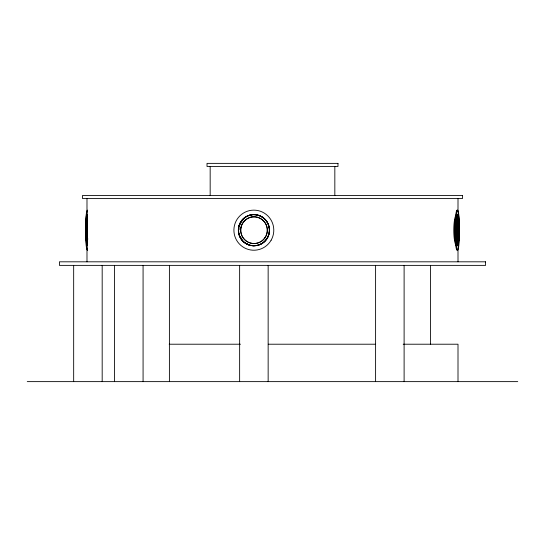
<?xml version="1.0" encoding="UTF-8"?>
<svg xmlns="http://www.w3.org/2000/svg" width="545" height="545" viewBox="0 0 545 545"><rect width="100%" height="100%" fill="white"/><g stroke="black" fill="none" stroke-linecap="round" stroke-linejoin="round"><path stroke-width="0.82" d="M86.989 261.811L86.989 198.557M457.998 217.7L457.998 241.837M457.998 211.044L458.011 198.557M169.195 344.215L240.474 344.215M268.269 344.215L375.403 344.215M403.191 344.215L458.004 344.215L458.004 381.629M27.25 381.629L517.75 381.629M457.998 249.324L458.011 261.811M430.427 265.374L430.427 344.29M404.111 265.374L404.111 381.629M375.6 265.374L375.6 381.629M334.834 166.491L334.834 195.444M268.147 265.374L268.147 381.629M239.637 265.374L239.637 381.629M210.166 166.491L210.166 195.444M169.4 265.374L169.4 381.629M143.076 265.374L143.076 381.629M114.573 265.374L114.573 381.629M102.181 265.374L102.181 381.629M73.67 265.374L73.67 381.629M253.888 245.775A15.587 15.512 90 0 1 240.454 222.387A15.587 15.512 90 0 1 267.322 222.387A15.587 15.512 90 0 1 253.888 245.775A15.573 15.287 -90 0 1 238.615 230.188A15.573 15.287 -90 0 1 253.888 214.607A15.587 15.512 -90 0 1 267.282 237.981A15.587 15.512 -90 0 1 240.413 237.981A15.587 15.512 -90 0 1 253.847 214.594M253.888 214.669A15.573 15.437 48.2 0 1 269.441 230.324A15.573 15.437 48.2 0 1 253.888 245.7M457.017 217.428A15.573 1.553 -84.8 0 1 458.856 220.01A15.573 1.553 -84.8 0 1 456.976 240.713M457.071 245.679A15.573 2.984 -90 0 1 453.781 230.188A15.573 2.984 -90 0 1 457.071 214.689M87.561 249.896A20.042 2.01 -90 0 1 85.912 230.188A20.042 2.01 -90 0 1 87.561 210.479M87.493 245.175A15.587 1.567 -90 0 1 86.362 230.188A15.587 1.567 -90 0 1 87.493 215.2M87.479 250.23A20.042 2.01 -90 0 1 85.47 230.188A20.042 2.01 -90 0 1 87.479 210.138M87.479 245.775A15.587 1.567 -90 0 1 85.919 230.188A15.587 1.567 -90 0 1 87.479 214.594M87.765 239.201A15.573 1.553 84.8 0 1 86.151 220.739A15.573 1.553 84.8 0 1 87.479 215.657M248.431 244.535A15.573 15.28 -90 0 1 247.083 243.874M242.034 239.371A15.573 15.28 -90 0 1 240.522 236.775M239.112 229.425A15.573 15.28 -90 0 1 239.166 228.662M239.964 224.99A15.573 15.28 -90 0 1 244.603 218.211M249.842 215.309A15.573 15.28 -90 0 1 251.306 214.928M248.472 244.678A15.587 15.512 -90 0 1 247.055 244.031M242.137 220.357A15.587 15.512 -90 0 1 244.405 218.082M241.108 227.756A13.359 13.298 -90 0 1 241.401 226.509M243.86 221.761A13.359 13.298 -90 0 1 245.802 219.812M250.523 217.339A13.359 13.298 -90 0 1 251.763 217.046M87.602 242.287A15.587 1.567 -90 0 1 87.602 218.082M87.636 239.637A13.359 1.342 -90 0 1 87.636 220.739M455.974 218.613A13.359 1.342 -90 0 1 455.974 241.755M456.989 215.691A15.587 1.567 -90 0 1 457.977 230.951A15.587 1.567 -90 0 1 456.846 245.175M455.695 244.031A15.587 1.567 -90 0 1 454.85 230.188A15.587 1.567 -90 0 1 455.695 216.338M456.417 216.821A13.359 1.342 -90 0 1 457.752 230.188A13.359 1.342 -90 0 1 456.417 243.547M455.681 241.367A13.359 1.342 -90 0 1 455.572 240.556M455.225 236.326A13.359 1.342 -90 0 1 455.225 224.049M455.572 219.812A13.359 1.342 -90 0 1 455.681 219.001M337.975 163.371L207.025 163.371L207.025 166.491L337.975 166.491L337.975 163.371M462.467 195.444L82.533 195.444L82.533 198.557L462.467 198.557L462.467 195.444M485.581 261.811L59.419 261.811L59.419 265.374L485.581 265.374L485.581 261.811M271.117 240.209A20.042 19.94 -90 0 0 253.847 210.138A20.042 19.94 -90 0 0 236.578 240.209A20.042 19.94 -90 0 0 271.117 240.209M458.815 240.209A20.042 2.01 -90 0 0 457.078 210.138A20.042 2.01 -90 0 0 455.334 240.209A20.042 2.01 -90 0 0 458.815 240.209M455.511 230.188A15.587 1.567 90 0 0 457.078 245.775A15.587 1.567 -90 0 0 458.638 230.188A15.587 1.567 -90 0 0 457.078 214.594A15.587 1.567 90 0 0 455.511 230.188M459.258 240.209A20.042 2.01 -90 0 0 457.521 210.138A20.042 2.01 -90 0 0 455.777 240.209A20.042 2.01 -90 0 0 459.258 240.209M458.87 237.981A15.587 1.567 -90 0 0 457.521 214.594A15.587 1.567 -90 0 0 456.165 237.981A15.587 1.567 -90 0 0 458.87 237.981M265.054 237.715A13.359 13.298 -90 0 0 255.06 216.862A13.359 13.298 -90 0 0 242.089 235.985A13.359 13.298 -90 0 0 265.054 237.715M266.641 239.16A15.587 15.512 -90 0 0 255.353 214.662A15.587 15.512 -90 0 0 239.882 236.734A15.587 15.512 -90 0 0 266.641 239.16M264.829 237.879A13.359 13.298 -90 0 0 255.149 216.876A13.359 13.298 -90 0 0 241.891 235.801A13.359 13.298 -90 0 0 264.829 237.879"/></g></svg>
